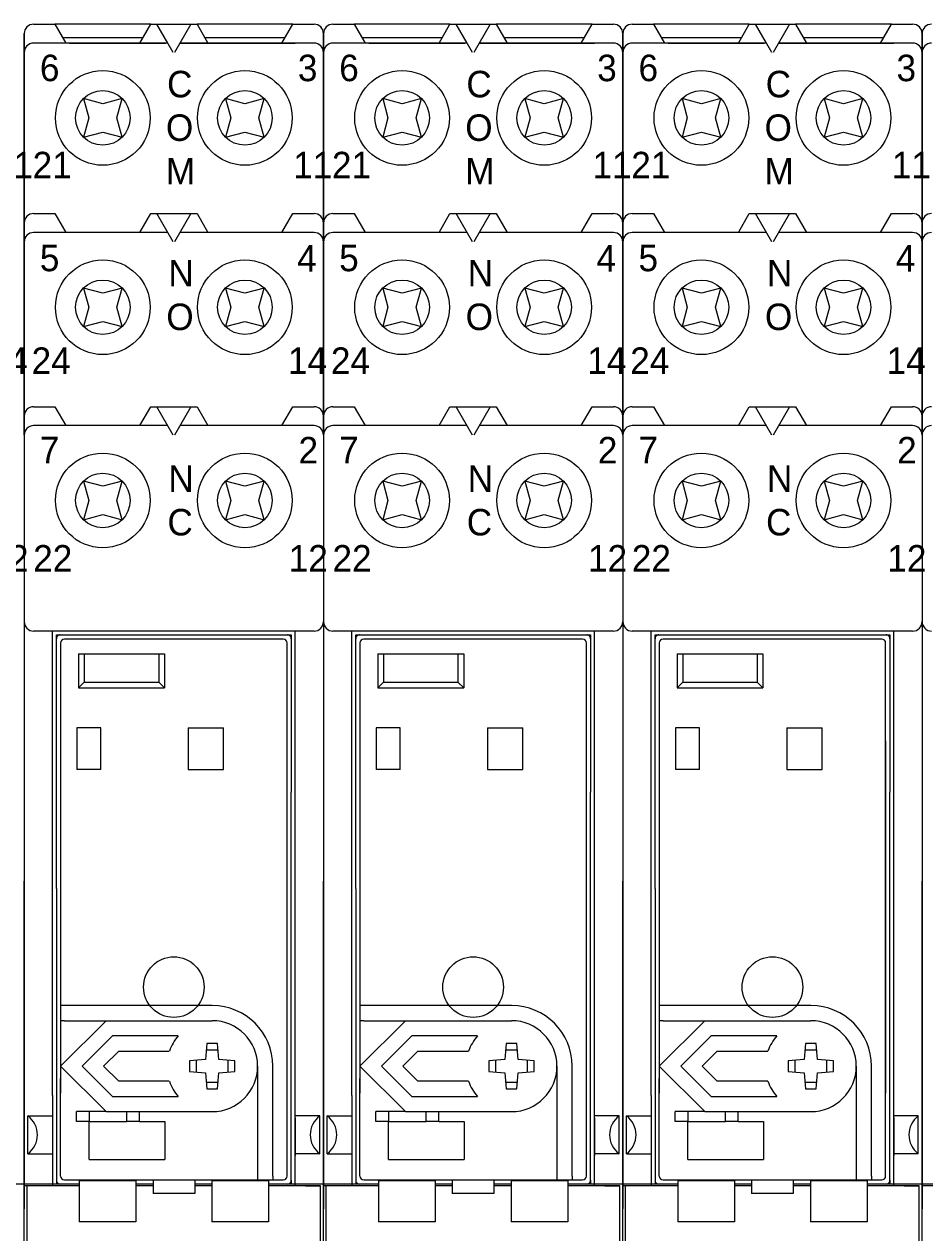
# Model space of a CAD drawing. Header units: millimetres. Extents: x -6000 to 26000, y -6000 to 26000.
# Drawn here: x 104.48 to 111.1, y -4365.19 to -4356.31 of the extents above; entities that cross this region are included whole.
import ezdxf

# ---------------------------------------------------------------- set-up
doc = ezdxf.new("R2010")
doc.units = ezdxf.units.MM
doc.header["$MEASUREMENT"] = 0
doc.linetypes.add('HIDDEN2', pattern=[2.38125, 1.5875, -0.79375])
doc.layers.add('Чертеж и Рисунок_Ном._пера__1', color=7, linetype='Continuous', lineweight=15)
doc.layers.add('Чертеж и Рисунок_Ном._пера__7', color=7, linetype='Continuous', lineweight=15)
doc.styles.add('СГЕНЕРИР_СТИЛЬ_2', font='')
doc.styles.get('СГЕНЕРИР_СТИЛЬ_2').set_extended_font_data('Arial')

msp = doc.modelspace()

# ---------------------------------------------------------------- linework, layer by layer
at = {"layer": 'Чертеж и Рисунок_Ном._пера__7', "color": 7, "linetype": 'Continuous', "lineweight": 15}
for p, q in [((104.554, -4356.309), (104.7102, -4356.309)), ((105.4133, -4356.309), (104.7102, -4356.309)), ((104.7102, -4356.309), (104.7905, -4356.4481)), ((105.333, -4356.4481), (105.4133, -4356.309)), ((105.4133, -4356.309), (105.4582, -4356.309)), ((105.4362, -4356.309), (105.7305, -4356.309)), ((105.5385, -4356.4481), (105.4582, -4356.309)), ((105.5787, -4356.5176), (105.4582, -4356.309)), ((105.4582, -4356.309), (105.7086, -4356.309)), ((105.7086, -4356.309), (105.5881, -4356.5176)), ((105.7086, -4356.309), (105.7535, -4356.309)), ((106.4566, -4356.309), (105.7535, -4356.309)), ((105.7535, -4356.309), (105.8338, -4356.4481)), ((106.3763, -4356.4481), (106.4566, -4356.309)), ((106.4566, -4356.309), (106.6127, -4356.309)), ((106.7518, -4356.309), (106.908, -4356.309)), ((107.6111, -4356.309), (106.908, -4356.309)), ((106.908, -4356.309), (106.9883, -4356.4481)), ((107.5308, -4356.4481), (107.6111, -4356.309)), ((107.6111, -4356.309), (107.656, -4356.309)), ((107.634, -4356.309), (107.9283, -4356.309)), ((107.7363, -4356.4481), (107.656, -4356.309)), ((107.7764, -4356.5176), (107.656, -4356.309)), ((107.656, -4356.309), (107.9063, -4356.309)), ((107.9063, -4356.309), (107.7859, -4356.5176)), ((107.9063, -4356.309), (107.9512, -4356.309)), ((108.6543, -4356.309), (107.9512, -4356.309)), ((107.9512, -4356.309), (108.0315, -4356.4481)), ((108.574, -4356.4481), (108.6543, -4356.309)), ((108.6543, -4356.309), (108.8105, -4356.309)), ((108.9496, -4356.309), (109.1058, -4356.309)), ((109.8089, -4356.309), (109.1058, -4356.309)), ((109.1058, -4356.309), (109.1861, -4356.4481)), ((109.7286, -4356.4481), (109.8089, -4356.309)), ((109.8089, -4356.309), (109.8538, -4356.309)), ((109.8318, -4356.309), (110.1261, -4356.309)), ((109.9341, -4356.4481), (109.8538, -4356.309)), ((109.9742, -4356.5176), (109.8538, -4356.309)), ((109.8538, -4356.309), (110.1041, -4356.309)), ((110.1041, -4356.309), (109.9837, -4356.5176)), ((110.1041, -4356.309), (110.149, -4356.309)), ((110.8521, -4356.309), (110.149, -4356.309)), ((110.149, -4356.309), (110.2293, -4356.4481)), ((110.7718, -4356.4481), (110.8521, -4356.309)), ((110.8521, -4356.309), (111.0083, -4356.309)), ((104.4845, -4356.5176), (104.4845, -4356.3785)), ((104.4845, -4356.3785), (104.4845, -4356.5176)), ((105.5385, -4356.4481), (104.554, -4356.4481)), ((104.7664, -4356.4063), (105.3571, -4356.4063)), ((104.8183, -4356.4481), (105.5233, -4356.4481)), ((105.6283, -4356.4481), (106.4736, -4356.4481)), ((106.6127, -4356.4481), (105.6283, -4356.4481)), ((105.6435, -4356.4481), (106.4736, -4356.4481)), ((105.8097, -4356.4063), (106.4003, -4356.4063)), ((106.6823, -4356.5176), (106.6823, -4356.3785)), ((106.6823, -4356.3785), (106.6823, -4356.5176)), ((107.7363, -4356.4481), (106.7518, -4356.4481)), ((106.9642, -4356.4063), (107.5549, -4356.4063)), ((107.0161, -4356.4481), (107.7211, -4356.4481)), ((107.826, -4356.4481), (108.6714, -4356.4481)), ((108.8105, -4356.4481), (107.826, -4356.4481)), ((107.8413, -4356.4481), (108.6714, -4356.4481)), ((108.0074, -4356.4063), (108.5981, -4356.4063)), ((108.8801, -4356.5176), (108.8801, -4356.3785)), ((108.8801, -4356.3785), (108.8801, -4356.5176)), ((109.9341, -4356.4481), (108.9496, -4356.4481)), ((109.162, -4356.4063), (109.7527, -4356.4063)), ((109.2139, -4356.4481), (109.9188, -4356.4481)), ((110.0238, -4356.4481), (110.8692, -4356.4481)), ((111.0083, -4356.4481), (110.0238, -4356.4481)), ((110.039, -4356.4481), (110.8692, -4356.4481)), ((110.2052, -4356.4063), (110.7959, -4356.4063)), ((111.0778, -4356.5176), (111.0778, -4356.3785)), ((111.0778, -4356.3785), (111.0778, -4356.5176)), ((104.4845, -4356.5176), (104.4845, -4362.6031)), ((104.4845, -4357.7695), (104.4845, -4356.5176)), ((104.4845, -4356.5176), (104.4845, -4362.6031)), ((104.4845, -4356.5176), (104.4845, -4357.7695)), ((106.6823, -4356.5176), (106.6823, -4362.6031)), ((106.6823, -4357.7695), (106.6823, -4356.5176)), ((106.6823, -4356.5176), (106.6823, -4362.6031)), ((106.6823, -4356.5176), (106.6823, -4357.7695)), ((108.8801, -4356.5176), (108.8801, -4362.6031)), ((108.8801, -4357.7695), (108.8801, -4356.5176)), ((108.8801, -4356.5176), (108.8801, -4362.6031)), ((108.8801, -4356.5176), (108.8801, -4357.7695)), ((111.0778, -4356.5176), (111.0778, -4362.6031)), ((111.0778, -4357.7695), (111.0778, -4356.5176)), ((111.0778, -4356.5176), (111.0778, -4362.6031)), ((111.0778, -4356.5176), (111.0778, -4357.7695)), ((104.9201, -4356.8559), (104.9581, -4356.9975)), ((105.0618, -4356.8938), (104.9201, -4356.8559)), ((105.2034, -4356.8559), (105.0618, -4356.8938)), ((105.1654, -4356.9975), (105.2034, -4356.8559)), ((106.105, -4356.8938), (105.9634, -4356.8559)), ((105.9634, -4356.8559), (106.0013, -4356.9975)), ((106.2466, -4356.8559), (106.105, -4356.8938)), ((106.2087, -4356.9975), (106.2466, -4356.8559)), ((107.1179, -4356.8559), (107.1558, -4356.9975)), ((107.2595, -4356.8938), (107.1179, -4356.8559)), ((107.4012, -4356.8559), (107.2595, -4356.8938)), ((107.3632, -4356.9975), (107.4012, -4356.8559)), ((108.3028, -4356.8938), (108.1611, -4356.8559)), ((108.1611, -4356.8559), (108.1991, -4356.9975)), ((108.4444, -4356.8559), (108.3028, -4356.8938)), ((108.4065, -4356.9975), (108.4444, -4356.8559)), ((109.3157, -4356.8559), (109.3536, -4356.9975)), ((109.4573, -4356.8938), (109.3157, -4356.8559)), ((109.599, -4356.8559), (109.4573, -4356.8938)), ((109.561, -4356.9975), (109.599, -4356.8559)), ((110.5006, -4356.8938), (110.3589, -4356.8559)), ((110.3589, -4356.8559), (110.3969, -4356.9975)), ((110.6422, -4356.8559), (110.5006, -4356.8938)), ((110.6043, -4356.9975), (110.6422, -4356.8559)), ((104.9581, -4356.9975), (104.9201, -4357.1391)), ((105.2034, -4357.1391), (105.1654, -4356.9975)), ((106.0013, -4356.9975), (105.9634, -4357.1391)), ((106.2466, -4357.1391), (106.2087, -4356.9975)), ((107.1558, -4356.9975), (107.1179, -4357.1391)), ((107.4012, -4357.1391), (107.3632, -4356.9975)), ((108.1991, -4356.9975), (108.1611, -4357.1391)), ((108.4444, -4357.1391), (108.4065, -4356.9975)), ((109.3536, -4356.9975), (109.3157, -4357.1391)), ((109.599, -4357.1391), (109.561, -4356.9975)), ((110.3969, -4356.9975), (110.3589, -4357.1391)), ((110.6422, -4357.1391), (110.6043, -4356.9975)), ((104.9201, -4357.1391), (105.0618, -4357.1012)), ((105.0618, -4357.1012), (105.2034, -4357.1391)), ((105.9634, -4357.1391), (106.105, -4357.1012)), ((106.105, -4357.1012), (106.2466, -4357.1391)), ((107.1179, -4357.1391), (107.2595, -4357.1012)), ((107.2595, -4357.1012), (107.4012, -4357.1391)), ((108.1611, -4357.1391), (108.3028, -4357.1012)), ((108.3028, -4357.1012), (108.4444, -4357.1391)), ((109.3157, -4357.1391), (109.4573, -4357.1012)), ((109.4573, -4357.1012), (109.599, -4357.1391)), ((110.3589, -4357.1391), (110.5006, -4357.1012)), ((110.5006, -4357.1012), (110.6422, -4357.1391)), ((104.554, -4357.7), (104.7102, -4357.7)), ((104.7102, -4357.7), (104.7905, -4357.8391)), ((105.333, -4357.8391), (105.4133, -4357.7)), ((105.4133, -4357.7), (105.4582, -4357.7)), ((105.5787, -4357.9086), (105.4582, -4357.7)), ((105.4582, -4357.7), (105.7086, -4357.7)), ((105.7086, -4357.7), (105.5881, -4357.9086)), ((105.7086, -4357.7), (105.7535, -4357.7)), ((105.7535, -4357.7), (105.8338, -4357.8391)), ((106.3763, -4357.8391), (106.4566, -4357.7)), ((106.4566, -4357.7), (106.6127, -4357.7)), ((106.7518, -4357.7), (106.908, -4357.7)), ((106.908, -4357.7), (106.9883, -4357.8391)), ((107.5308, -4357.8391), (107.6111, -4357.7)), ((107.6111, -4357.7), (107.656, -4357.7)), ((107.7764, -4357.9086), (107.656, -4357.7)), ((107.656, -4357.7), (107.9063, -4357.7)), ((107.9063, -4357.7), (107.7859, -4357.9086)), ((107.9063, -4357.7), (107.9512, -4357.7)), ((107.9512, -4357.7), (108.0315, -4357.8391)), ((108.574, -4357.8391), (108.6543, -4357.7)), ((108.6543, -4357.7), (108.8105, -4357.7)), ((108.9496, -4357.7), (109.1058, -4357.7)), ((109.1058, -4357.7), (109.1861, -4357.8391)), ((109.7286, -4357.8391), (109.8089, -4357.7)), ((109.8089, -4357.7), (109.8538, -4357.7)), ((109.9742, -4357.9086), (109.8538, -4357.7)), ((109.8538, -4357.7), (110.1041, -4357.7)), ((110.1041, -4357.7), (109.9837, -4357.9086)), ((110.1041, -4357.7), (110.149, -4357.7)), ((110.149, -4357.7), (110.2293, -4357.8391)), ((110.7718, -4357.8391), (110.8521, -4357.7)), ((110.8521, -4357.7), (111.0083, -4357.7)), ((104.4845, -4357.9086), (104.4845, -4357.7695)), ((104.4845, -4357.7695), (104.4845, -4357.9086)), ((106.6823, -4357.9086), (106.6823, -4357.7695)), ((106.6823, -4357.7695), (106.6823, -4357.9086)), ((108.8801, -4357.9086), (108.8801, -4357.7695)), ((108.8801, -4357.7695), (108.8801, -4357.9086)), ((111.0778, -4357.9086), (111.0778, -4357.7695)), ((111.0778, -4357.7695), (111.0778, -4357.9086)), ((105.5385, -4357.8391), (104.554, -4357.8391)), ((106.6127, -4357.8391), (105.6283, -4357.8391)), ((107.7363, -4357.8391), (106.7518, -4357.8391)), ((108.8105, -4357.8391), (107.826, -4357.8391)), ((109.9341, -4357.8391), (108.9496, -4357.8391)), ((111.0083, -4357.8391), (110.0238, -4357.8391)), ((104.4845, -4359.1883), (104.4845, -4357.9086)), ((104.4845, -4357.9086), (104.4845, -4359.1883)), ((106.6823, -4359.1883), (106.6823, -4357.9086)), ((106.6823, -4357.9086), (106.6823, -4359.1883)), ((108.8801, -4359.1883), (108.8801, -4357.9086)), ((108.8801, -4357.9086), (108.8801, -4359.1883)), ((111.0778, -4359.1883), (111.0778, -4357.9086)), ((111.0778, -4357.9086), (111.0778, -4359.1883)), ((104.9201, -4358.2469), (104.9581, -4358.3885)), ((105.0618, -4358.2848), (104.9201, -4358.2469)), ((105.2034, -4358.2469), (105.0618, -4358.2848)), ((105.1654, -4358.3885), (105.2034, -4358.2469)), ((105.9634, -4358.2469), (106.0013, -4358.3885)), ((106.105, -4358.2848), (105.9634, -4358.2469)), ((106.2466, -4358.2469), (106.105, -4358.2848)), ((106.2087, -4358.3885), (106.2466, -4358.2469)), ((107.1179, -4358.2469), (107.1558, -4358.3885)), ((107.2595, -4358.2848), (107.1179, -4358.2469)), ((107.4012, -4358.2469), (107.2595, -4358.2848)), ((107.3632, -4358.3885), (107.4012, -4358.2469)), ((108.1611, -4358.2469), (108.1991, -4358.3885)), ((108.3028, -4358.2848), (108.1611, -4358.2469)), ((108.4444, -4358.2469), (108.3028, -4358.2848)), ((108.4065, -4358.3885), (108.4444, -4358.2469)), ((109.3157, -4358.2469), (109.3536, -4358.3885)), ((109.4573, -4358.2848), (109.3157, -4358.2469)), ((109.599, -4358.2469), (109.4573, -4358.2848)), ((109.561, -4358.3885), (109.599, -4358.2469)), ((110.3589, -4358.2469), (110.3969, -4358.3885)), ((110.5006, -4358.2848), (110.3589, -4358.2469)), ((110.6422, -4358.2469), (110.5006, -4358.2848)), ((110.6043, -4358.3885), (110.6422, -4358.2469)), ((104.9581, -4358.3885), (104.9201, -4358.5301)), ((105.2034, -4358.5301), (105.1654, -4358.3885)), ((106.0013, -4358.3885), (105.9634, -4358.5301)), ((106.2466, -4358.5301), (106.2087, -4358.3885)), ((107.1558, -4358.3885), (107.1179, -4358.5301)), ((107.4012, -4358.5301), (107.3632, -4358.3885)), ((108.1991, -4358.3885), (108.1611, -4358.5301)), ((108.4444, -4358.5301), (108.4065, -4358.3885)), ((109.3536, -4358.3885), (109.3157, -4358.5301)), ((109.599, -4358.5301), (109.561, -4358.3885)), ((110.3969, -4358.3885), (110.3589, -4358.5301)), ((110.6422, -4358.5301), (110.6043, -4358.3885)), ((104.9201, -4358.5301), (105.0618, -4358.4922)), ((105.0618, -4358.4922), (105.2034, -4358.5301)), ((105.9634, -4358.5301), (106.105, -4358.4922)), ((106.105, -4358.4922), (106.2466, -4358.5301)), ((107.1179, -4358.5301), (107.2595, -4358.4922)), ((107.2595, -4358.4922), (107.4012, -4358.5301)), ((108.1611, -4358.5301), (108.3028, -4358.4922)), ((108.3028, -4358.4922), (108.4444, -4358.5301)), ((109.3157, -4358.5301), (109.4573, -4358.4922)), ((109.4573, -4358.4922), (109.599, -4358.5301)), ((110.3589, -4358.5301), (110.5006, -4358.4922)), ((110.5006, -4358.4922), (110.6422, -4358.5301)), ((104.554, -4359.1188), (104.7102, -4359.1188)), ((104.7102, -4359.1188), (104.7905, -4359.2579)), ((105.333, -4359.2579), (105.4133, -4359.1188)), ((105.4133, -4359.1188), (105.4582, -4359.1188)), ((105.5787, -4359.3274), (105.4582, -4359.1188)), ((105.4582, -4359.1188), (105.7086, -4359.1188)), ((105.7086, -4359.1188), (105.5881, -4359.3274)), ((105.7086, -4359.1188), (105.7535, -4359.1188)), ((105.7535, -4359.1188), (105.8338, -4359.2579)), ((106.3763, -4359.2579), (106.4566, -4359.1188)), ((106.4566, -4359.1188), (106.6127, -4359.1188)), ((106.7518, -4359.1188), (106.908, -4359.1188)), ((106.908, -4359.1188), (106.9883, -4359.2579)), ((107.5308, -4359.2579), (107.6111, -4359.1188)), ((107.6111, -4359.1188), (107.656, -4359.1188)), ((107.7764, -4359.3274), (107.656, -4359.1188)), ((107.656, -4359.1188), (107.9063, -4359.1188)), ((107.9063, -4359.1188), (107.7859, -4359.3274)), ((107.9063, -4359.1188), (107.9512, -4359.1188)), ((107.9512, -4359.1188), (108.0315, -4359.2579)), ((108.574, -4359.2579), (108.6543, -4359.1188)), ((108.6543, -4359.1188), (108.8105, -4359.1188)), ((108.9496, -4359.1188), (109.1058, -4359.1188)), ((109.1058, -4359.1188), (109.1861, -4359.2579)), ((109.7286, -4359.2579), (109.8089, -4359.1188)), ((109.8089, -4359.1188), (109.8538, -4359.1188)), ((109.9742, -4359.3274), (109.8538, -4359.1188)), ((109.8538, -4359.1188), (110.1041, -4359.1188)), ((110.1041, -4359.1188), (109.9837, -4359.3274)), ((110.1041, -4359.1188), (110.149, -4359.1188)), ((110.149, -4359.1188), (110.2293, -4359.2579)), ((110.7718, -4359.2579), (110.8521, -4359.1188)), ((110.8521, -4359.1188), (111.0083, -4359.1188)), ((104.4845, -4359.3274), (104.4845, -4359.1883)), ((104.4845, -4359.1883), (104.4845, -4359.3274)), ((106.6823, -4359.3274), (106.6823, -4359.1883)), ((106.6823, -4359.1883), (106.6823, -4359.3274)), ((108.8801, -4359.3274), (108.8801, -4359.1883)), ((108.8801, -4359.1883), (108.8801, -4359.3274)), ((111.0778, -4359.3274), (111.0778, -4359.1883)), ((111.0778, -4359.1883), (111.0778, -4359.3274)), ((105.5385, -4359.2579), (104.554, -4359.2579)), ((106.6127, -4359.2579), (105.6283, -4359.2579)), ((107.7363, -4359.2579), (106.7518, -4359.2579)), ((108.8105, -4359.2579), (107.826, -4359.2579)), ((109.9341, -4359.2579), (108.9496, -4359.2579)), ((111.0083, -4359.2579), (110.0238, -4359.2579)), ((104.9201, -4359.6657), (104.9581, -4359.8073)), ((105.0618, -4359.7036), (104.9201, -4359.6657)), ((105.2034, -4359.6657), (105.0618, -4359.7036)), ((105.1654, -4359.8073), (105.2034, -4359.6657)), ((106.105, -4359.7036), (105.9634, -4359.6657)), ((105.9634, -4359.6657), (106.0013, -4359.8073)), ((106.2466, -4359.6657), (106.105, -4359.7036)), ((106.2087, -4359.8073), (106.2466, -4359.6657)), ((107.1179, -4359.6657), (107.1558, -4359.8073)), ((107.2595, -4359.7036), (107.1179, -4359.6657)), ((107.4012, -4359.6657), (107.2595, -4359.7036)), ((107.3632, -4359.8073), (107.4012, -4359.6657)), ((108.3028, -4359.7036), (108.1611, -4359.6657)), ((108.1611, -4359.6657), (108.1991, -4359.8073)), ((108.4444, -4359.6657), (108.3028, -4359.7036)), ((108.4065, -4359.8073), (108.4444, -4359.6657)), ((109.3157, -4359.6657), (109.3536, -4359.8073)), ((109.4573, -4359.7036), (109.3157, -4359.6657)), ((109.599, -4359.6657), (109.4573, -4359.7036)), ((109.561, -4359.8073), (109.599, -4359.6657)), ((110.5006, -4359.7036), (110.3589, -4359.6657)), ((110.3589, -4359.6657), (110.3969, -4359.8073)), ((110.6422, -4359.6657), (110.5006, -4359.7036)), ((110.6043, -4359.8073), (110.6422, -4359.6657)), ((104.9581, -4359.8073), (104.9201, -4359.949)), ((105.2034, -4359.949), (105.1654, -4359.8073)), ((106.0013, -4359.8073), (105.9634, -4359.949)), ((106.2466, -4359.949), (106.2087, -4359.8073)), ((107.1558, -4359.8073), (107.1179, -4359.949)), ((107.4012, -4359.949), (107.3632, -4359.8073)), ((108.1991, -4359.8073), (108.1611, -4359.949)), ((108.4444, -4359.949), (108.4065, -4359.8073)), ((109.3536, -4359.8073), (109.3157, -4359.949)), ((109.599, -4359.949), (109.561, -4359.8073)), ((110.3969, -4359.8073), (110.3589, -4359.949)), ((110.6422, -4359.949), (110.6043, -4359.8073)), ((104.9201, -4359.949), (105.0618, -4359.911)), ((105.0618, -4359.911), (105.2034, -4359.949)), ((105.9634, -4359.949), (106.105, -4359.911)), ((106.105, -4359.911), (106.2466, -4359.949)), ((107.1179, -4359.949), (107.2595, -4359.911)), ((107.2595, -4359.911), (107.4012, -4359.949)), ((108.1611, -4359.949), (108.3028, -4359.911)), ((108.3028, -4359.911), (108.4444, -4359.949)), ((109.3157, -4359.949), (109.4573, -4359.911)), ((109.4573, -4359.911), (109.599, -4359.949)), ((110.3589, -4359.949), (110.5006, -4359.911)), ((110.5006, -4359.911), (110.6422, -4359.949)), ((106.6127, -4360.7671), (104.554, -4360.7671)), ((104.6931, -4364.1783), (104.6931, -4360.7671)), ((104.721, -4360.8228), (104.721, -4360.7949)), ((104.721, -4360.7949), (106.4458, -4360.7949)), ((106.418, -4360.7949), (106.4458, -4360.7949)), ((106.4458, -4360.7949), (106.4458, -4360.8228)), ((106.4458, -4360.7949), (106.4458, -4361.9495)), ((106.4736, -4364.8427), (106.4736, -4360.7671)), ((108.8105, -4360.7671), (106.7518, -4360.7671)), ((106.8909, -4364.1783), (106.8909, -4360.7671)), ((106.9187, -4360.8228), (106.9187, -4360.7949)), ((106.9187, -4360.7949), (108.6436, -4360.7949)), ((108.6158, -4360.7949), (108.6436, -4360.7949)), ((108.6436, -4360.7949), (108.6436, -4360.8228)), ((108.6436, -4360.7949), (108.6436, -4361.9495)), ((108.6714, -4364.8427), (108.6714, -4360.7671)), ((111.0083, -4360.7671), (108.9496, -4360.7671)), ((109.0887, -4364.1783), (109.0887, -4360.7671)), ((109.1165, -4360.8228), (109.1165, -4360.7949)), ((109.1165, -4360.7949), (110.8414, -4360.7949)), ((110.8135, -4360.7949), (110.8414, -4360.7949)), ((110.8414, -4360.7949), (110.8414, -4360.8228)), ((110.8414, -4360.7949), (110.8414, -4361.9495)), ((110.8692, -4364.8427), (110.8692, -4360.7671)), ((104.721, -4361.5043), (104.721, -4360.8228)), ((104.7523, -4360.854), (104.7523, -4363.5178)), ((106.3867, -4360.8262), (104.7801, -4360.8262)), ((106.4145, -4364.7697), (106.4145, -4360.854)), ((106.9187, -4361.5043), (106.9187, -4360.8228)), ((106.95, -4360.854), (106.95, -4363.5178)), ((108.5845, -4360.8262), (106.9779, -4360.8262)), ((108.6123, -4364.7697), (108.6123, -4360.854)), ((109.1165, -4361.5043), (109.1165, -4360.8228)), ((109.1478, -4360.854), (109.1478, -4363.5178)), ((110.7822, -4360.8262), (109.1756, -4360.8262)), ((110.8101, -4364.7697), (110.8101, -4360.854)), ((104.8844, -4360.934), (105.5138, -4360.934)), ((104.8844, -4360.934), (104.8844, -4361.1844)), ((104.9261, -4360.934), (104.9261, -4361.1427)), ((105.4721, -4360.934), (105.4721, -4361.1427)), ((105.5138, -4360.934), (105.5138, -4361.1844)), ((107.0822, -4360.934), (107.7116, -4360.934)), ((107.0822, -4360.934), (107.0822, -4361.1844)), ((107.1239, -4360.934), (107.1239, -4361.1427)), ((107.6699, -4360.934), (107.6699, -4361.1427)), ((107.7116, -4360.934), (107.7116, -4361.1844)), ((109.28, -4360.934), (109.9094, -4360.934)), ((109.28, -4360.934), (109.28, -4361.1844)), ((109.3217, -4360.934), (109.3217, -4361.1427)), ((109.8677, -4360.934), (109.8677, -4361.1427)), ((109.9094, -4360.934), (109.9094, -4361.1844)), ((104.8844, -4361.1844), (104.9261, -4361.1427)), ((104.9261, -4361.1427), (105.4721, -4361.1427)), ((105.5138, -4361.1844), (105.4721, -4361.1427)), ((107.0822, -4361.1844), (107.1239, -4361.1427)), ((107.1239, -4361.1427), (107.6699, -4361.1427)), ((107.7116, -4361.1844), (107.6699, -4361.1427)), ((109.28, -4361.1844), (109.3217, -4361.1427)), ((109.3217, -4361.1427), (109.8677, -4361.1427)), ((109.9094, -4361.1844), (109.8677, -4361.1427)), ((104.8844, -4361.1844), (105.5138, -4361.1844)), ((107.0822, -4361.1844), (107.7116, -4361.1844)), ((109.28, -4361.1844), (109.9094, -4361.1844)), ((104.721, -4361.9495), (104.721, -4361.5043)), ((105.0478, -4361.4765), (104.8705, -4361.4765)), ((104.8705, -4361.4765), (104.8705, -4361.7825)), ((105.0478, -4361.7825), (105.0478, -4361.4765)), ((105.6877, -4361.4765), (105.9485, -4361.4765)), ((105.6877, -4361.4765), (105.6877, -4361.7825)), ((105.9485, -4361.7825), (105.9485, -4361.4765)), ((106.9187, -4361.9495), (106.9187, -4361.5043)), ((107.2456, -4361.4765), (107.0683, -4361.4765)), ((107.0683, -4361.4765), (107.0683, -4361.7825)), ((107.2456, -4361.7825), (107.2456, -4361.4765)), ((107.8855, -4361.4765), (108.1463, -4361.4765)), ((107.8855, -4361.4765), (107.8855, -4361.7825)), ((108.1463, -4361.7825), (108.1463, -4361.4765)), ((109.1165, -4361.9495), (109.1165, -4361.5043)), ((109.4434, -4361.4765), (109.2661, -4361.4765)), ((109.2661, -4361.4765), (109.2661, -4361.7825)), ((109.4434, -4361.7825), (109.4434, -4361.4765)), ((110.0833, -4361.4765), (110.3441, -4361.4765)), ((110.0833, -4361.4765), (110.0833, -4361.7825)), ((110.3441, -4361.7825), (110.3441, -4361.4765)), ((104.752, -4361.5739), (104.752, -4364.1612)), ((106.4147, -4364.1612), (106.4147, -4361.5739)), ((106.9498, -4361.5739), (106.9498, -4364.1612)), ((108.6125, -4364.1612), (108.6125, -4361.5739)), ((109.1476, -4361.5739), (109.1476, -4364.1612)), ((110.8103, -4364.1612), (110.8103, -4361.5739)), ((105.0478, -4361.7825), (104.8705, -4361.7825)), ((105.6877, -4361.7825), (105.9485, -4361.7825)), ((107.2456, -4361.7825), (107.0683, -4361.7825)), ((107.8855, -4361.7825), (108.1463, -4361.7825)), ((109.4434, -4361.7825), (109.2661, -4361.7825)), ((110.0833, -4361.7825), (110.3441, -4361.7825)), ((104.721, -4362.6589), (104.721, -4361.9495)), ((106.4458, -4364.801), (106.4458, -4361.9495)), ((106.9187, -4362.6589), (106.9187, -4361.9495)), ((108.6436, -4364.801), (108.6436, -4361.9495)), ((109.1165, -4362.6589), (109.1165, -4361.9495)), ((110.8414, -4364.801), (110.8414, -4361.9495)), ((104.4845, -4366.2477), (104.4845, -4362.6031)), ((104.4845, -4362.6031), (104.4845, -4364.8706)), ((104.721, -4362.6589), (104.721, -4364.8288)), ((106.6823, -4366.2477), (106.6823, -4362.6031)), ((106.6823, -4362.6031), (106.6823, -4364.8706)), ((106.9187, -4362.6589), (106.9187, -4364.8288)), ((108.8801, -4366.2477), (108.8801, -4362.6031)), ((108.8801, -4362.6031), (108.8801, -4364.8706)), ((109.1165, -4362.6589), (109.1165, -4364.8288)), ((111.0778, -4366.2477), (111.0778, -4362.6031)), ((111.0778, -4362.6031), (111.0778, -4364.8706)), ((104.7801, -4363.5178), (104.7523, -4363.5178)), ((104.7523, -4363.5178), (104.7523, -4363.6291)), ((105.8651, -4363.5178), (104.7801, -4363.5178)), ((106.9779, -4363.5178), (106.95, -4363.5178)), ((106.95, -4363.5178), (106.95, -4363.6291)), ((108.0628, -4363.5178), (106.9779, -4363.5178)), ((109.1756, -4363.5178), (109.1478, -4363.5178)), ((109.1478, -4363.5178), (109.1478, -4363.6291)), ((110.2606, -4363.5178), (109.1756, -4363.5178)), ((104.7801, -4363.6291), (104.7523, -4363.6291)), ((104.7523, -4363.6291), (104.7523, -4363.9629)), ((104.7523, -4363.9629), (105.0861, -4363.6291)), ((104.7801, -4363.6291), (105.8651, -4363.6291)), ((106.9779, -4363.6291), (106.95, -4363.6291)), ((106.95, -4363.6291), (106.95, -4363.9629)), ((106.95, -4363.9629), (107.2839, -4363.6291)), ((106.9779, -4363.6291), (108.0628, -4363.6291)), ((109.1756, -4363.6291), (109.1478, -4363.6291)), ((109.1478, -4363.6291), (109.1478, -4363.9629)), ((109.1478, -4363.9629), (109.4817, -4363.6291)), ((109.1756, -4363.6291), (110.2606, -4363.6291)), ((105.1322, -4363.7404), (104.9096, -4363.9629)), ((105.6162, -4363.7404), (105.1322, -4363.7404)), ((107.33, -4363.7404), (107.1074, -4363.9629)), ((107.814, -4363.7404), (107.33, -4363.7404)), ((109.5278, -4363.7404), (109.3052, -4363.9629)), ((110.0118, -4363.7404), (109.5278, -4363.7404)), ((105.8268, -4363.796), (105.8165, -4363.9143)), ((105.9033, -4363.796), (105.8268, -4363.796)), ((105.9137, -4363.9143), (105.9033, -4363.796)), ((108.0246, -4363.796), (108.0142, -4363.9143)), ((108.1011, -4363.796), (108.0246, -4363.796)), ((108.1114, -4363.9143), (108.1011, -4363.796)), ((110.2224, -4363.796), (110.212, -4363.9143)), ((110.2989, -4363.796), (110.2224, -4363.796)), ((110.3092, -4363.9143), (110.2989, -4363.796)), ((105.067, -4363.9629), (105.1783, -4363.8517)), ((105.1783, -4363.8517), (105.5503, -4363.8517)), ((105.8165, -4363.9143), (105.6981, -4363.9247)), ((105.9075, -4363.8445), (105.8226, -4363.8445)), ((106.032, -4363.9247), (105.9137, -4363.9143)), ((107.2648, -4363.9629), (107.3761, -4363.8517)), ((107.3761, -4363.8517), (107.7481, -4363.8517)), ((108.0142, -4363.9143), (107.8959, -4363.9247)), ((108.1053, -4363.8445), (108.0203, -4363.8445)), ((108.2298, -4363.9247), (108.1114, -4363.9143)), ((109.4626, -4363.9629), (109.5738, -4363.8517)), ((109.5738, -4363.8517), (109.9459, -4363.8517)), ((110.212, -4363.9143), (110.0937, -4363.9247)), ((110.3031, -4363.8445), (110.2181, -4363.8445)), ((110.4275, -4363.9247), (110.3092, -4363.9143)), ((104.7523, -4363.9629), (104.7523, -4364.0532)), ((104.7523, -4363.9629), (105.0861, -4364.2968)), ((104.9096, -4363.9629), (105.1322, -4364.1855)), ((105.1783, -4364.0742), (105.067, -4363.9629)), ((105.6981, -4363.9247), (105.6981, -4364.0012)), ((105.6981, -4364.0012), (105.8165, -4364.0115)), ((105.7466, -4363.9204), (105.7466, -4364.0054)), ((105.9137, -4364.0115), (106.032, -4364.0012)), ((105.9835, -4364.0054), (105.9835, -4363.9204)), ((106.032, -4364.0012), (106.032, -4363.9247)), ((106.1989, -4363.9629), (106.1989, -4364.7697)), ((106.3102, -4364.7697), (106.3102, -4363.9629)), ((106.95, -4363.9629), (106.95, -4364.0532)), ((106.95, -4363.9629), (107.2839, -4364.2968)), ((107.1074, -4363.9629), (107.33, -4364.1855)), ((107.3761, -4364.0742), (107.2648, -4363.9629)), ((107.8959, -4363.9247), (107.8959, -4364.0012)), ((107.8959, -4364.0012), (108.0142, -4364.0115)), ((107.9444, -4363.9204), (107.9444, -4364.0054)), ((108.1114, -4364.0115), (108.2298, -4364.0012)), ((108.1813, -4364.0054), (108.1813, -4363.9204)), ((108.2298, -4364.0012), (108.2298, -4363.9247)), ((108.3967, -4363.9629), (108.3967, -4364.7697)), ((108.508, -4364.7697), (108.508, -4363.9629)), ((109.1478, -4363.9629), (109.1478, -4364.0532)), ((109.1478, -4363.9629), (109.4817, -4364.2968)), ((109.3052, -4363.9629), (109.5278, -4364.1855)), ((109.5738, -4364.0742), (109.4626, -4363.9629)), ((110.0937, -4363.9247), (110.0937, -4364.0012)), ((110.0937, -4364.0012), (110.212, -4364.0115)), ((110.1422, -4363.9204), (110.1422, -4364.0054)), ((110.3092, -4364.0115), (110.4275, -4364.0012)), ((110.3791, -4364.0054), (110.3791, -4363.9204)), ((110.4275, -4364.0012), (110.4275, -4363.9247)), ((110.5945, -4363.9629), (110.5945, -4364.7697)), ((110.7057, -4364.7697), (110.7057, -4363.9629)), ((104.7523, -4364.7697), (104.7523, -4364.0532)), ((105.5503, -4364.0742), (105.1783, -4364.0742)), ((105.8165, -4364.0115), (105.8268, -4364.1299)), ((105.8226, -4364.0814), (105.9075, -4364.0814)), ((105.9033, -4364.1299), (105.9137, -4364.0115)), ((106.95, -4364.7697), (106.95, -4364.0532)), ((107.7481, -4364.0742), (107.3761, -4364.0742)), ((108.0142, -4364.0115), (108.0246, -4364.1299)), ((108.0203, -4364.0814), (108.1053, -4364.0814)), ((108.1011, -4364.1299), (108.1114, -4364.0115)), ((109.1478, -4364.7697), (109.1478, -4364.0532)), ((109.9459, -4364.0742), (109.5738, -4364.0742)), ((110.212, -4364.0115), (110.2224, -4364.1299)), ((110.2181, -4364.0814), (110.3031, -4364.0814)), ((110.2989, -4364.1299), (110.3092, -4364.0115)), ((104.6931, -4364.1783), (104.6931, -4364.8427)), ((105.1322, -4364.1855), (105.6162, -4364.1855)), ((105.8268, -4364.1299), (105.9033, -4364.1299)), ((106.8909, -4364.1783), (106.8909, -4364.8427)), ((107.33, -4364.1855), (107.814, -4364.1855)), ((108.0246, -4364.1299), (108.1011, -4364.1299)), ((109.0887, -4364.1783), (109.0887, -4364.8427)), ((109.5278, -4364.1855), (110.0118, -4364.1855)), ((110.2224, -4364.1299), (110.2989, -4364.1299)), ((104.5123, -4364.6063), (104.5123, -4364.3281)), ((104.5123, -4364.3281), (104.6931, -4364.3281)), ((104.9609, -4364.2968), (104.8677, -4364.2968)), ((104.8677, -4364.3698), (104.8677, -4364.2968)), ((104.9609, -4364.2968), (104.9609, -4364.3698)), ((105.0861, -4364.2968), (104.9609, -4364.2968)), ((105.0861, -4364.2968), (105.8651, -4364.2968)), ((105.2391, -4364.3698), (105.2391, -4364.2968)), ((105.3323, -4364.3698), (105.3323, -4364.2968)), ((106.6545, -4364.3281), (106.4736, -4364.3281)), ((106.4736, -4364.342), (106.4736, -4364.6202)), ((106.6545, -4364.6063), (106.6545, -4364.3281)), ((106.7101, -4364.6063), (106.7101, -4364.3281)), ((106.7101, -4364.3281), (106.8909, -4364.3281)), ((107.1587, -4364.2968), (107.0655, -4364.2968)), ((107.0655, -4364.3698), (107.0655, -4364.2968)), ((107.1587, -4364.2968), (107.1587, -4364.3698)), ((107.2839, -4364.2968), (107.1587, -4364.2968)), ((107.2839, -4364.2968), (108.0628, -4364.2968)), ((107.4369, -4364.3698), (107.4369, -4364.2968)), ((107.5301, -4364.3698), (107.5301, -4364.2968)), ((108.8522, -4364.3281), (108.6714, -4364.3281)), ((108.6714, -4364.342), (108.6714, -4364.6202)), ((108.8522, -4364.6063), (108.8522, -4364.3281)), ((108.9079, -4364.6063), (108.9079, -4364.3281)), ((108.9079, -4364.3281), (109.0887, -4364.3281)), ((109.3565, -4364.2968), (109.2633, -4364.2968)), ((109.2633, -4364.3698), (109.2633, -4364.2968)), ((109.3565, -4364.2968), (109.3565, -4364.3698)), ((109.4817, -4364.2968), (109.3565, -4364.2968)), ((109.4817, -4364.2968), (110.2606, -4364.2968)), ((109.6347, -4364.3698), (109.6347, -4364.2968)), ((109.7278, -4364.3698), (109.7278, -4364.2968)), ((111.05, -4364.3281), (110.8692, -4364.3281)), ((110.8692, -4364.342), (110.8692, -4364.6202)), ((111.05, -4364.6063), (111.05, -4364.3281)), ((104.9609, -4364.3698), (104.8677, -4364.3698)), ((104.9609, -4364.3698), (105.2391, -4364.3698)), ((104.9609, -4364.648), (104.9609, -4364.3698)), ((105.3323, -4364.3698), (105.2391, -4364.3698)), ((105.3323, -4364.3698), (105.44, -4364.3698)), ((105.44, -4364.3698), (105.5173, -4364.3698)), ((105.5173, -4364.3698), (105.5173, -4364.648)), ((107.1587, -4364.3698), (107.0655, -4364.3698)), ((107.1587, -4364.3698), (107.4369, -4364.3698)), ((107.1587, -4364.648), (107.1587, -4364.3698)), ((107.5301, -4364.3698), (107.4369, -4364.3698)), ((107.5301, -4364.3698), (107.6378, -4364.3698)), ((107.6378, -4364.3698), (107.7151, -4364.3698)), ((107.7151, -4364.3698), (107.7151, -4364.648)), ((109.3565, -4364.3698), (109.2633, -4364.3698)), ((109.3565, -4364.3698), (109.6347, -4364.3698)), ((109.3565, -4364.648), (109.3565, -4364.3698)), ((109.7278, -4364.3698), (109.6347, -4364.3698)), ((109.7278, -4364.3698), (109.8356, -4364.3698)), ((109.8356, -4364.3698), (109.9129, -4364.3698)), ((109.9129, -4364.3698), (109.9129, -4364.648)), ((104.5123, -4364.6063), (104.6931, -4364.6063)), ((106.6545, -4364.6063), (106.4736, -4364.6063)), ((106.7101, -4364.6063), (106.8909, -4364.6063)), ((108.8522, -4364.6063), (108.6714, -4364.6063)), ((108.9079, -4364.6063), (109.0887, -4364.6063)), ((111.05, -4364.6063), (110.8692, -4364.6063)), ((104.9609, -4364.648), (105.5146, -4364.648)), ((105.5146, -4364.648), (105.5173, -4364.648)), ((107.1587, -4364.648), (107.7124, -4364.648)), ((107.7124, -4364.648), (107.7151, -4364.648)), ((109.3565, -4364.648), (109.9101, -4364.648)), ((109.9101, -4364.648), (109.9129, -4364.648)), ((104.4845, -4364.7315), (104.4845, -4364.8706)), ((104.7801, -4364.7975), (105.5547, -4364.7975)), ((104.8879, -4364.8058), (104.8879, -4365.107)), ((105.3052, -4364.8058), (104.8879, -4364.8058)), ((105.3052, -4364.8058), (105.3052, -4365.107)), ((105.4304, -4364.8009), (105.4304, -4364.8984)), ((105.7364, -4364.8009), (105.4304, -4364.8009)), ((105.5547, -4364.7975), (106.1989, -4364.7975)), ((105.7364, -4364.8009), (105.7364, -4364.8984)), ((106.2789, -4364.8058), (105.8616, -4364.8058)), ((105.8616, -4364.8058), (105.8616, -4365.107)), ((106.1989, -4364.7697), (106.1989, -4364.7975)), ((106.1989, -4364.7975), (106.3102, -4364.7975)), ((106.2789, -4364.8058), (106.2789, -4365.107)), ((106.3102, -4364.7697), (106.3102, -4364.7975)), ((106.3102, -4364.7975), (106.3867, -4364.7975)), ((106.4458, -4364.801), (106.4458, -4364.8288)), ((106.6823, -4364.7315), (106.6823, -4364.8706)), ((106.9779, -4364.7975), (107.7524, -4364.7975)), ((107.0857, -4364.8058), (107.0857, -4365.107)), ((107.503, -4364.8058), (107.0857, -4364.8058)), ((107.503, -4364.8058), (107.503, -4365.107)), ((107.6282, -4364.8009), (107.6282, -4364.8984)), ((107.9342, -4364.8009), (107.6282, -4364.8009)), ((107.7524, -4364.7975), (108.3967, -4364.7975)), ((107.9342, -4364.8009), (107.9342, -4364.8984)), ((108.4767, -4364.8058), (108.0594, -4364.8058)), ((108.0594, -4364.8058), (108.0594, -4365.107)), ((108.3967, -4364.7697), (108.3967, -4364.7975)), ((108.3967, -4364.7975), (108.508, -4364.7975)), ((108.4767, -4364.8058), (108.4767, -4365.107)), ((108.508, -4364.7697), (108.508, -4364.7975)), ((108.508, -4364.7975), (108.5845, -4364.7975)), ((108.6436, -4364.801), (108.6436, -4364.8288)), ((108.8801, -4364.7315), (108.8801, -4364.8706)), ((109.1756, -4364.7975), (109.9502, -4364.7975)), ((109.2834, -4364.8058), (109.2834, -4365.107)), ((109.7007, -4364.8058), (109.2834, -4364.8058)), ((109.7007, -4364.8058), (109.7007, -4365.107)), ((109.8259, -4364.8009), (109.8259, -4364.8984)), ((110.1319, -4364.8009), (109.8259, -4364.8009)), ((109.9502, -4364.7975), (110.5945, -4364.7975)), ((110.1319, -4364.8009), (110.1319, -4364.8984)), ((110.6744, -4364.8058), (110.2571, -4364.8058)), ((110.2571, -4364.8058), (110.2571, -4365.107)), ((110.5945, -4364.7697), (110.5945, -4364.7975)), ((110.5945, -4364.7975), (110.7057, -4364.7975)), ((110.6744, -4364.8058), (110.6744, -4365.107)), ((110.7057, -4364.7697), (110.7057, -4364.7975)), ((110.7057, -4364.7975), (110.7822, -4364.7975)), ((110.8414, -4364.801), (110.8414, -4364.8288)), ((111.0778, -4364.7315), (111.0778, -4364.8706)), ((104.4845, -4364.8288), (104.0811, -4364.8288)), ((104.8879, -4364.8288), (104.4845, -4364.8288)), ((104.8879, -4364.8427), (104.4845, -4364.8427)), ((104.4845, -4364.8706), (104.4845, -4365.0097)), ((104.4845, -4364.8706), (104.4845, -4365.0097)), ((104.6166, -4364.8427), (104.5054, -4364.8427)), ((104.5054, -4365.3991), (104.5054, -4364.8427)), ((104.8879, -4364.8427), (104.6166, -4364.8427)), ((104.8879, -4364.8288), (104.721, -4364.8288)), ((105.4304, -4364.8288), (105.3052, -4364.8288)), ((105.4304, -4364.8427), (105.3052, -4364.8427)), ((105.4304, -4364.8427), (105.3052, -4364.8427)), ((105.8616, -4364.8288), (105.7364, -4364.8288)), ((105.8616, -4364.8288), (105.7364, -4364.8288)), ((105.8616, -4364.8427), (105.7364, -4364.8427)), ((105.8616, -4364.8427), (105.7364, -4364.8427)), ((106.4458, -4364.8288), (106.2789, -4364.8288)), ((106.6823, -4364.8288), (106.2789, -4364.8288)), ((106.6614, -4364.8427), (106.2789, -4364.8427)), ((106.5501, -4364.8427), (106.2789, -4364.8427)), ((106.5501, -4364.8427), (106.6614, -4364.8427)), ((106.6614, -4365.3991), (106.6614, -4364.8427)), ((107.0857, -4364.8288), (106.6823, -4364.8288)), ((107.0857, -4364.8427), (106.6823, -4364.8427)), ((106.6823, -4364.8706), (106.6823, -4365.0097)), ((106.6823, -4364.8706), (106.6823, -4365.0097)), ((106.8144, -4364.8427), (106.7031, -4364.8427)), ((106.7031, -4365.3991), (106.7031, -4364.8427)), ((107.0857, -4364.8427), (106.8144, -4364.8427)), ((107.0857, -4364.8288), (106.9187, -4364.8288)), ((107.6282, -4364.8288), (107.503, -4364.8288)), ((107.6282, -4364.8427), (107.503, -4364.8427)), ((107.6282, -4364.8427), (107.503, -4364.8427)), ((108.0594, -4364.8288), (107.9342, -4364.8288)), ((108.0594, -4364.8288), (107.9342, -4364.8288)), ((108.0594, -4364.8427), (107.9342, -4364.8427)), ((108.0594, -4364.8427), (107.9342, -4364.8427)), ((108.6436, -4364.8288), (108.4767, -4364.8288)), ((108.8801, -4364.8288), (108.4767, -4364.8288)), ((108.8592, -4364.8427), (108.4767, -4364.8427)), ((108.7479, -4364.8427), (108.4767, -4364.8427)), ((108.7479, -4364.8427), (108.8592, -4364.8427)), ((108.8592, -4365.3991), (108.8592, -4364.8427)), ((109.2834, -4364.8288), (108.8801, -4364.8288)), ((109.2834, -4364.8427), (108.8801, -4364.8427)), ((108.8801, -4364.8706), (108.8801, -4365.0097)), ((108.8801, -4364.8706), (108.8801, -4365.0097)), ((109.0122, -4364.8427), (108.9009, -4364.8427)), ((108.9009, -4365.3991), (108.9009, -4364.8427)), ((109.2834, -4364.8427), (109.0122, -4364.8427)), ((109.2834, -4364.8288), (109.1165, -4364.8288)), ((109.8259, -4364.8288), (109.7007, -4364.8288)), ((109.8259, -4364.8427), (109.7007, -4364.8427)), ((109.8259, -4364.8427), (109.7007, -4364.8427)), ((110.2571, -4364.8288), (110.1319, -4364.8288)), ((110.2571, -4364.8288), (110.1319, -4364.8288)), ((110.2571, -4364.8427), (110.1319, -4364.8427)), ((110.2571, -4364.8427), (110.1319, -4364.8427)), ((110.8414, -4364.8288), (110.6744, -4364.8288)), ((111.0778, -4364.8288), (110.6744, -4364.8288)), ((111.057, -4364.8427), (110.6744, -4364.8427)), ((110.9457, -4364.8427), (110.6744, -4364.8427)), ((110.9457, -4364.8427), (111.057, -4364.8427)), ((111.057, -4365.3991), (111.057, -4364.8427)), ((111.4812, -4364.8288), (111.0778, -4364.8288)), ((111.4812, -4364.8427), (111.0778, -4364.8427)), ((111.0778, -4364.8706), (111.0778, -4365.0097)), ((111.0778, -4364.8706), (111.0778, -4365.0097)), ((104.4845, -4366.2477), (104.4845, -4364.9262)), ((105.7364, -4364.8984), (105.4304, -4364.8984)), ((106.6823, -4366.2477), (106.6823, -4364.9262)), ((107.9342, -4364.8984), (107.6282, -4364.8984)), ((108.8801, -4366.2477), (108.8801, -4364.9262)), ((110.1319, -4364.8984), (109.8259, -4364.8984)), ((111.0778, -4366.2477), (111.0778, -4364.9262)), ((105.3052, -4365.107), (104.8879, -4365.107)), ((106.2789, -4365.107), (105.8616, -4365.107)), ((107.503, -4365.107), (107.0857, -4365.107)), ((108.4767, -4365.107), (108.0594, -4365.107)), ((109.7007, -4365.107), (109.2834, -4365.107)), ((110.6744, -4365.107), (110.2571, -4365.107))]:
    msp.add_line(p, q, dxfattribs=at)
for centre, radius in [((105.0618, -4356.9975), 0.3477), ((106.105, -4356.9975), 0.3477), ((107.2595, -4356.9975), 0.3477), ((108.3028, -4356.9975), 0.3477), ((109.4573, -4356.9975), 0.3477), ((110.5006, -4356.9975), 0.3477), ((105.0618, -4356.9975), 0.2003), ((106.105, -4356.9975), 0.2003), ((107.2595, -4356.9975), 0.2003), ((108.3028, -4356.9975), 0.2003), ((109.4573, -4356.9975), 0.2003), ((110.5006, -4356.9975), 0.2003), ((105.0618, -4358.3885), 0.3477), ((106.105, -4358.3885), 0.3477), ((107.2595, -4358.3885), 0.3477), ((108.3028, -4358.3885), 0.3477), ((109.4573, -4358.3885), 0.3477), ((110.5006, -4358.3885), 0.3477), ((105.0618, -4358.3885), 0.2003), ((106.105, -4358.3885), 0.2003), ((107.2595, -4358.3885), 0.2003), ((108.3028, -4358.3885), 0.2003), ((109.4573, -4358.3885), 0.2003), ((110.5006, -4358.3885), 0.2003), ((105.0618, -4359.8073), 0.3477), ((106.105, -4359.8073), 0.3477), ((107.2595, -4359.8073), 0.3477), ((108.3028, -4359.8073), 0.3477), ((109.4573, -4359.8073), 0.3477), ((110.5006, -4359.8073), 0.3477), ((105.0618, -4359.8073), 0.2003), ((106.105, -4359.8073), 0.2003), ((107.2595, -4359.8073), 0.2003), ((108.3028, -4359.8073), 0.2003), ((109.4573, -4359.8073), 0.2003), ((110.5006, -4359.8073), 0.2003)]:
    msp.add_circle(centre, radius, dxfattribs=at)
at = {"layer": 'Чертеж и Рисунок_Ном._пера__7', "color": 7, "linetype": 'HIDDEN2', "lineweight": 15}
for centre in [(105.5834, -4363.3822), (107.7812, -4363.3822), (109.9789, -4363.3822)]:
    msp.add_circle(centre, 0.2226, dxfattribs=at)
at = {"layer": 'Чертеж и Рисунок_Ном._пера__7', "color": 7, "linetype": 'Continuous', "lineweight": 15}
for centre, radius, start, end in [((104.554, -4356.3785), 0.0695, 90, 180), ((106.6127, -4356.3785), 0.0695, 0, 90), ((106.7518, -4356.3785), 0.0695, 90, 180), ((108.8105, -4356.3785), 0.0695, 0, 90), ((108.9496, -4356.3785), 0.0695, 90, 180), ((111.0083, -4356.3785), 0.0695, 0, 90), ((111.1474, -4356.3785), 0.0695, 90, 180), ((104.554, -4356.5176), 0.0695, 90, 180), ((106.6127, -4356.5176), 0.0695, 0, 90), ((106.7518, -4356.5176), 0.0695, 90, 180), ((108.8105, -4356.5176), 0.0695, 0, 90), ((108.9496, -4356.5176), 0.0695, 90, 180), ((111.0083, -4356.5176), 0.0695, 0, 90), ((111.1474, -4356.5176), 0.0695, 90, 180), ((104.554, -4357.7695), 0.0695, 90, 180), ((106.6127, -4357.7695), 0.0695, 0, 90), ((106.7518, -4357.7695), 0.0695, 90, 180), ((108.8105, -4357.7695), 0.0695, 0, 90), ((108.9496, -4357.7695), 0.0695, 90, 180), ((111.0083, -4357.7695), 0.0695, 0, 90), ((111.1474, -4357.7695), 0.0695, 90, 180), ((104.554, -4357.9086), 0.0695, 90, 180), ((106.6127, -4357.9086), 0.0695, 0, 90), ((106.7518, -4357.9086), 0.0695, 90, 180), ((108.8105, -4357.9086), 0.0695, 0, 90), ((108.9496, -4357.9086), 0.0695, 90, 180), ((111.0083, -4357.9086), 0.0695, 0, 90), ((111.1474, -4357.9086), 0.0695, 90, 180), ((104.554, -4359.1883), 0.0695, 90, 180), ((106.6127, -4359.1883), 0.0695, 0, 90), ((106.7518, -4359.1883), 0.0695, 90, 180), ((108.8105, -4359.1883), 0.0695, 0, 90), ((108.9496, -4359.1883), 0.0695, 90, 180), ((111.0083, -4359.1883), 0.0695, 0, 90), ((111.1474, -4359.1883), 0.0695, 90, 180), ((104.554, -4359.3274), 0.0695, 90, 180), ((106.6127, -4359.3274), 0.0695, 0, 90), ((106.7518, -4359.3274), 0.0695, 90, 180), ((108.8105, -4359.3274), 0.0695, 0, 90), ((108.9496, -4359.3274), 0.0695, 90, 180), ((111.0083, -4359.3274), 0.0695, 0, 90), ((111.1474, -4359.3274), 0.0695, 90, 180), ((104.554, -4360.6976), 0.0695, 180, 270), ((106.6127, -4360.6976), 0.0695, 270, 0), ((106.7518, -4360.6976), 0.0695, 180, 270), ((108.8105, -4360.6976), 0.0695, 270, 0), ((108.9496, -4360.6976), 0.0695, 180, 270), ((111.0083, -4360.6976), 0.0695, 270, 0), ((111.1474, -4360.6976), 0.0695, 180, 270), ((104.7488, -4360.8228), 0.0278, 89.9991, 180.0009), ((106.418, -4360.8228), 0.0278, 359.9991, 90.0009), ((106.9466, -4360.8228), 0.0278, 89.9991, 180.0009), ((108.6158, -4360.8228), 0.0278, 359.9991, 90.0009), ((109.1443, -4360.8228), 0.0278, 89.9991, 180.0009), ((110.8135, -4360.8228), 0.0278, 359.9991, 90.0009), ((104.7801, -4360.854), 0.0278, 90, 180), ((106.3867, -4360.854), 0.0278, 0, 90), ((106.9779, -4360.854), 0.0278, 90, 180), ((108.5845, -4360.854), 0.0278, 0, 90), ((109.1756, -4360.854), 0.0278, 90, 180), ((110.7822, -4360.854), 0.0278, 0, 90), ((105.8651, -4363.9629), 0.4451, 0, 90), ((108.0628, -4363.9629), 0.4451, 0, 90), ((110.2606, -4363.9629), 0.4451, 0, 90), ((105.8651, -4363.9629), 0.3338, 0, 90), ((108.0628, -4363.9629), 0.3338, 0, 90), ((110.2606, -4363.9629), 0.3338, 0, 90), ((105.8651, -4363.9629), 0.3338, 138.18969, 160.52878), ((108.0628, -4363.9629), 0.3338, 138.18969, 160.52878), ((110.2606, -4363.9629), 0.3338, 138.18969, 160.52878), ((105.8651, -4363.9629), 0.3338, 270, 0), ((108.0628, -4363.9629), 0.3338, 270, 0), ((110.2606, -4363.9629), 0.3338, 270, 0), ((105.8651, -4363.9629), 0.3338, 199.47122, 221.81031), ((108.0628, -4363.9629), 0.3338, 199.47122, 221.81031), ((110.2606, -4363.9629), 0.3338, 199.47122, 221.81031), ((104.408, -4364.4672), 0.1739, 306.8699, 53.1301), ((106.7588, -4364.4672), 0.1739, 126.8699, 233.1301), ((106.6058, -4364.4672), 0.1739, 306.8699, 53.1301), ((108.9566, -4364.4672), 0.1739, 126.8699, 233.1301), ((108.8035, -4364.4672), 0.1739, 306.8699, 53.1301), ((111.1543, -4364.4672), 0.1739, 126.8699, 233.1301), ((104.7488, -4364.801), 0.0278, 179.9991, 270.0009), ((104.7801, -4364.7697), 0.0278, 180, 270), ((106.3867, -4364.7697), 0.0278, 270, 0), ((106.418, -4364.801), 0.0278, 269.9991, 0.0009), ((106.9466, -4364.801), 0.0278, 179.9991, 270.0009), ((106.9779, -4364.7697), 0.0278, 180, 270), ((108.5845, -4364.7697), 0.0278, 270, 0), ((108.6158, -4364.801), 0.0278, 269.9991, 0.0009), ((109.1443, -4364.801), 0.0278, 179.9991, 270.0009), ((109.1756, -4364.7697), 0.0278, 180, 270), ((110.7822, -4364.7697), 0.0278, 270, 0), ((110.8135, -4364.801), 0.0278, 269.9991, 0.0009)]:
    msp.add_arc(centre, radius, start, end, dxfattribs=at)

# ---------------------------------------------------------------- texts
at = {"layer": 'Чертеж и Рисунок_Ном._пера__1', "color": 7, "linetype": 'Continuous', "lineweight": 15, "char_height": 0.19474, "attachment_point": 7, "style": 'СГЕНЕРИР_СТИЛЬ_2'}
for s, insert in [('\\A1;{\\W0.950000x;\\pql;\\fArial|b0|i0|c204|p38;6}', (104.5999, -4356.7305)), ('\\A1;{\\W0.950000x;\\pql;\\fArial|b0|i0|c204|p38;3}', (106.494, -4356.7306)), ('\\A1;{\\W0.950000x;\\pql;\\fArial|b0|i0|c204|p38;6}', (106.7977, -4356.7305)), ('\\A1;{\\W0.950000x;\\pql;\\fArial|b0|i0|c204|p38;3}', (108.6918, -4356.7306)), ('\\A1;{\\W0.950000x;\\pql;\\fArial|b0|i0|c204|p38;6}', (108.9955, -4356.7305)), ('\\A1;{\\W0.950000x;\\pql;\\fArial|b0|i0|c204|p38;3}', (110.8896, -4356.7306)), ('\\A1;{\\W0.950000x;\\pql;\\fArial|b0|i0|c204|p38;C}', (105.5334, -4356.8492)), ('\\A1;{\\W0.950000x;\\pql;\\fArial|b0|i0|c204|p38;C}', (107.7312, -4356.8492)), ('\\A1;{\\W0.950000x;\\pql;\\fArial|b0|i0|c204|p38;C}', (109.929, -4356.8492)), ('\\A1;{\\W0.950000x;\\pql;\\fArial|b0|i0|c204|p38;O}', (105.5253, -4357.1692)), ('\\A1;{\\W0.950000x;\\pql;\\fArial|b0|i0|c204|p38;O}', (107.723, -4357.1692)), ('\\A1;{\\W0.950000x;\\pql;\\fArial|b0|i0|c204|p38;O}', (109.9208, -4357.1692)), ('\\A1;{\\W0.950000x;\\pql;\\fArial|b0|i0|c204|p38;11}', (104.262, -4357.4413)), ('\\A1;{\\W0.950000x;\\pql;\\fArial|b0|i0|c204|p38;21}', (104.5464, -4357.4413)), ('\\A1;{\\W0.950000x;\\pql;\\fArial|b0|i0|c204|p38;11}', (106.4597, -4357.4413)), ('\\A1;{\\W0.950000x;\\pql;\\fArial|b0|i0|c204|p38;21}', (106.7442, -4357.4413)), ('\\A1;{\\W0.950000x;\\pql;\\fArial|b0|i0|c204|p38;11}', (108.6575, -4357.4413)), ('\\A1;{\\W0.950000x;\\pql;\\fArial|b0|i0|c204|p38;21}', (108.942, -4357.4413)), ('\\A1;{\\W0.950000x;\\pql;\\fArial|b0|i0|c204|p38;11}', (110.8553, -4357.4413)), ('\\A1;{\\W0.950000x;\\pql;\\fArial|b0|i0|c204|p38;M}', (105.5246, -4357.4858)), ('\\A1;{\\W0.950000x;\\pql;\\fArial|b0|i0|c204|p38;M}', (107.7224, -4357.4858)), ('\\A1;{\\W0.950000x;\\pql;\\fArial|b0|i0|c204|p38;M}', (109.9202, -4357.4858)), ('\\A1;{\\W0.950000x;\\pql;\\fArial|b0|i0|c204|p38;5}', (104.5995, -4358.1265)), ('\\A1;{\\W0.950000x;\\pql;\\fArial|b0|i0|c204|p38;4}', (106.4889, -4358.1263)), ('\\A1;{\\W0.950000x;\\pql;\\fArial|b0|i0|c204|p38;5}', (106.7973, -4358.1265)), ('\\A1;{\\W0.950000x;\\pql;\\fArial|b0|i0|c204|p38;4}', (108.6866, -4358.1263)), ('\\A1;{\\W0.950000x;\\pql;\\fArial|b0|i0|c204|p38;5}', (108.9951, -4358.1265)), ('\\A1;{\\W0.950000x;\\pql;\\fArial|b0|i0|c204|p38;4}', (110.8844, -4358.1263)), ('\\A1;{\\W0.950000x;\\pql;\\fArial|b0|i0|c204|p38;N}', (105.5428, -4358.2356)), ('\\A1;{\\W0.950000x;\\pql;\\fArial|b0|i0|c204|p38;N}', (107.7406, -4358.2356)), ('\\A1;{\\W0.950000x;\\pql;\\fArial|b0|i0|c204|p38;N}', (109.9384, -4358.2356)), ('\\A1;{\\W0.950000x;\\pql;\\fArial|b0|i0|c204|p38;O}', (105.528, -4358.5588)), ('\\A1;{\\W0.950000x;\\pql;\\fArial|b0|i0|c204|p38;O}', (107.7258, -4358.5588)), ('\\A1;{\\W0.950000x;\\pql;\\fArial|b0|i0|c204|p38;O}', (109.9236, -4358.5588)), ('\\A1;{\\W0.950000x;\\pql;\\fArial|b0|i0|c204|p38;24}', (104.5388, -4358.878)), ('\\A1;{\\W0.950000x;\\pql;\\fArial|b0|i0|c204|p38;24}', (106.7366, -4358.878)), ('\\A1;{\\W0.950000x;\\pql;\\fArial|b0|i0|c204|p38;24}', (108.9344, -4358.878)), ('\\A1;{\\W0.950000x;\\pql;\\fArial|b0|i0|c204|p38;14}', (104.2231, -4358.878)), ('\\A1;{\\W0.950000x;\\pql;\\fArial|b0|i0|c204|p38;14}', (106.4208, -4358.878)), ('\\A1;{\\W0.950000x;\\pql;\\fArial|b0|i0|c204|p38;14}', (108.6186, -4358.878)), ('\\A1;{\\W0.950000x;\\pql;\\fArial|b0|i0|c204|p38;14}', (110.8164, -4358.878)), ('\\A1;{\\W0.950000x;\\pql;\\fArial|b0|i0|c204|p38;7}', (104.5988, -4359.5341)), ('\\A1;{\\W0.950000x;\\pql;\\fArial|b0|i0|c204|p38;2}', (106.4989, -4359.5357)), ('\\A1;{\\W0.950000x;\\pql;\\fArial|b0|i0|c204|p38;7}', (106.7966, -4359.5341)), ('\\A1;{\\W0.950000x;\\pql;\\fArial|b0|i0|c204|p38;2}', (108.6967, -4359.5357)), ('\\A1;{\\W0.950000x;\\pql;\\fArial|b0|i0|c204|p38;7}', (108.9944, -4359.5341)), ('\\A1;{\\W0.950000x;\\pql;\\fArial|b0|i0|c204|p38;2}', (110.8944, -4359.5357)), ('\\A1;{\\W0.950000x;\\pql;\\fArial|b0|i0|c204|p38;N}', (105.5428, -4359.7442)), ('\\A1;{\\W0.950000x;\\pql;\\fArial|b0|i0|c204|p38;N}', (107.7406, -4359.7442)), ('\\A1;{\\W0.950000x;\\pql;\\fArial|b0|i0|c204|p38;N}', (109.9384, -4359.7442)), ('\\A1;{\\W0.950000x;\\pql;\\fArial|b0|i0|c204|p38;C}', (105.5362, -4360.0673)), ('\\A1;{\\W0.950000x;\\pql;\\fArial|b0|i0|c204|p38;C}', (107.734, -4360.0673)), ('\\A1;{\\W0.950000x;\\pql;\\fArial|b0|i0|c204|p38;C}', (109.9317, -4360.0673)), ('\\A1;{\\W0.950000x;\\pql;\\fArial|b0|i0|c204|p38;12}', (104.2288, -4360.3299)), ('\\A1;{\\W0.950000x;\\pql;\\fArial|b0|i0|c204|p38;22}', (104.5505, -4360.3299)), ('\\A1;{\\W0.950000x;\\pql;\\fArial|b0|i0|c204|p38;12}', (106.4266, -4360.3299)), ('\\A1;{\\W0.950000x;\\pql;\\fArial|b0|i0|c204|p38;22}', (106.7483, -4360.3299)), ('\\A1;{\\W0.950000x;\\pql;\\fArial|b0|i0|c204|p38;12}', (108.6244, -4360.3299)), ('\\A1;{\\W0.950000x;\\pql;\\fArial|b0|i0|c204|p38;22}', (108.9461, -4360.3299)), ('\\A1;{\\W0.950000x;\\pql;\\fArial|b0|i0|c204|p38;12}', (110.8222, -4360.3299))]:
    msp.add_mtext(s, dxfattribs=dict(at, insert=insert))

doc.saveas('drawing.dxf')
